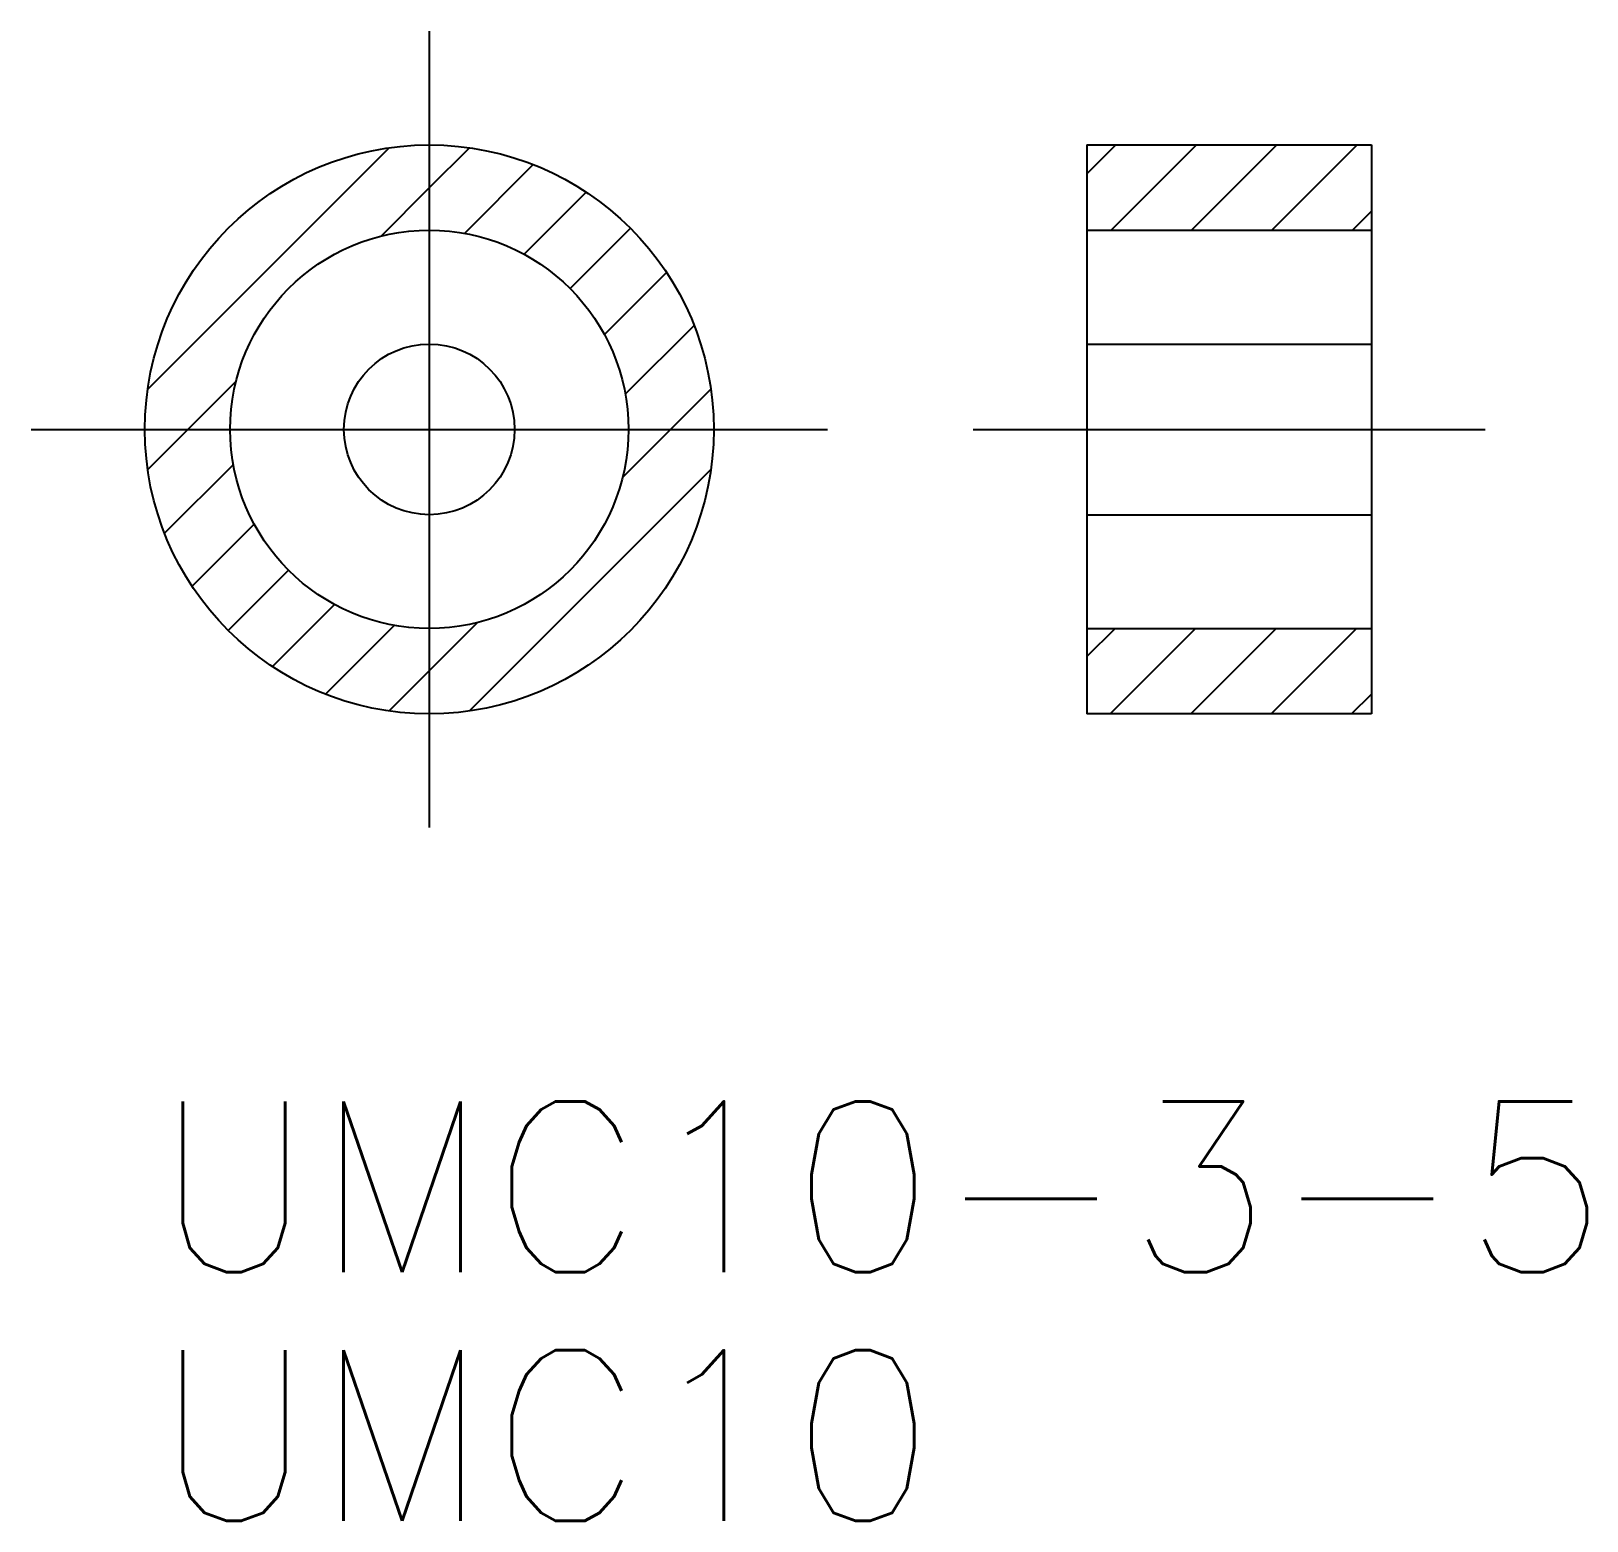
# Model space of a CAD drawing. Extents: x -7 to 20.3, y -19.2 to 7.
import ezdxf

# ---------------------------------------------------------------- set-up
doc = ezdxf.new("R2010")
doc.units = 0
doc.linetypes.add('CENTER', pattern=[50.8, 31.75, -6.35, 6.35, -6.35])
doc.layers.get('0').update_dxf_attribs({"linetype": 'CONTINUOUS'})
doc.layers.add('CENTER', color=1, linetype='CENTER')
doc.styles.get("Standard").update_dxf_attribs({"font": 'txt.shx', "height": 3, "bigfont": 'bigfont.shx'})

# ---------------------------------------------------------------- blocks, each defined once
blk = doc.blocks.new('*U2')
at = {"color": 7, "linetype": 'CONTINUOUS'}
blk.add_text('UMC10-3-5', height=3, dxfattribs=at).set_placement((-4.85, -14.812))
blk = doc.blocks.new('*U3')
at = {"color": 7, "linetype": 'CONTINUOUS'}
blk.add_text('UMC10', height=3, dxfattribs=at).set_placement((-4.85, -19.186))

msp = doc.modelspace()

# ---------------------------------------------------------------- linework, layer by layer
at = {"color": 3, "linetype": 'CONTINUOUS'}
for p, q in [((-4.95, 0.707), (-0.707, 4.95)), ((0, 4.243), (0.707, 4.95)), ((11.561, 4.49), (12.071, 5)), ((11.985, 3.5), (13.485, 5)), ((13.399, 3.5), (14.899, 5)), ((14.814, 3.5), (16.314, 5)), ((0.617, 3.445), (1.826, 4.655)), ((-0.847, 3.396), (0, 4.243)), ((1.665, 3.079), (2.757, 4.171)), ((16.228, 3.5), (16.561, 3.833)), ((2.475, 2.475), (3.536, 3.536)), ((3.079, 1.665), (4.171, 2.757)), ((3.445, 0.617), (4.655, 1.826)), ((-4.243, 0), (-3.396, 0.847)), ((4.243, 0), (4.95, 0.707)), ((-4.95, -0.707), (-4.243, 0)), ((3.396, -0.847), (4.243, 0)), ((-4.655, -1.826), (-3.445, -0.617)), ((0.707, -4.95), (4.95, -0.707)), ((-4.171, -2.757), (-3.079, -1.665)), ((-3.536, -3.536), (-2.475, -2.475)), ((-2.757, -4.171), (-1.665, -3.079)), ((-1.826, -4.655), (-0.617, -3.445)), ((0, -4.243), (0.847, -3.396)), ((11.561, -3.995), (12.056, -3.5)), ((11.971, -5), (13.471, -3.5)), ((13.385, -5), (14.885, -3.5)), ((14.799, -5), (16.299, -3.5)), ((-0.707, -4.95), (0, -4.243)), ((16.213, -5), (16.561, -4.652))]:
    msp.add_line(p, q, dxfattribs=at)
at = {"color": 7, "linetype": 'CONTINUOUS'}
for p, q in [((11.561, 5), (11.561, -5)), ((11.561, 5), (16.561, 5)), ((16.561, 5), (16.561, -5)), ((11.561, 3.5), (16.561, 3.5)), ((11.561, 1.5), (16.561, 1.5)), ((11.561, -1.5), (16.561, -1.5)), ((11.561, -3.5), (16.561, -3.5)), ((16.561, -5), (11.561, -5))]:
    msp.add_line(p, q, dxfattribs=at)
for radius in [5, 3.5, 1.5]:
    msp.add_circle((0, 0), radius, dxfattribs=at)
at = {"layer": 'CENTER', "color": 1, "linetype": 'CENTER'}
for p, q in [((0, 7), (0, -7)), ((-7, 0), (7, 0)), ((9.561, 0), (18.561, 0))]:
    msp.add_line(p, q, dxfattribs=at)

# ---------------------------------------------------------------- block references
at = {"color": 7, "linetype": 'CONTINUOUS'}
for name in ['*U2', '*U3']:
    msp.add_blockref(name, (0, 0), dxfattribs=at)

doc.saveas('drawing.dxf')
